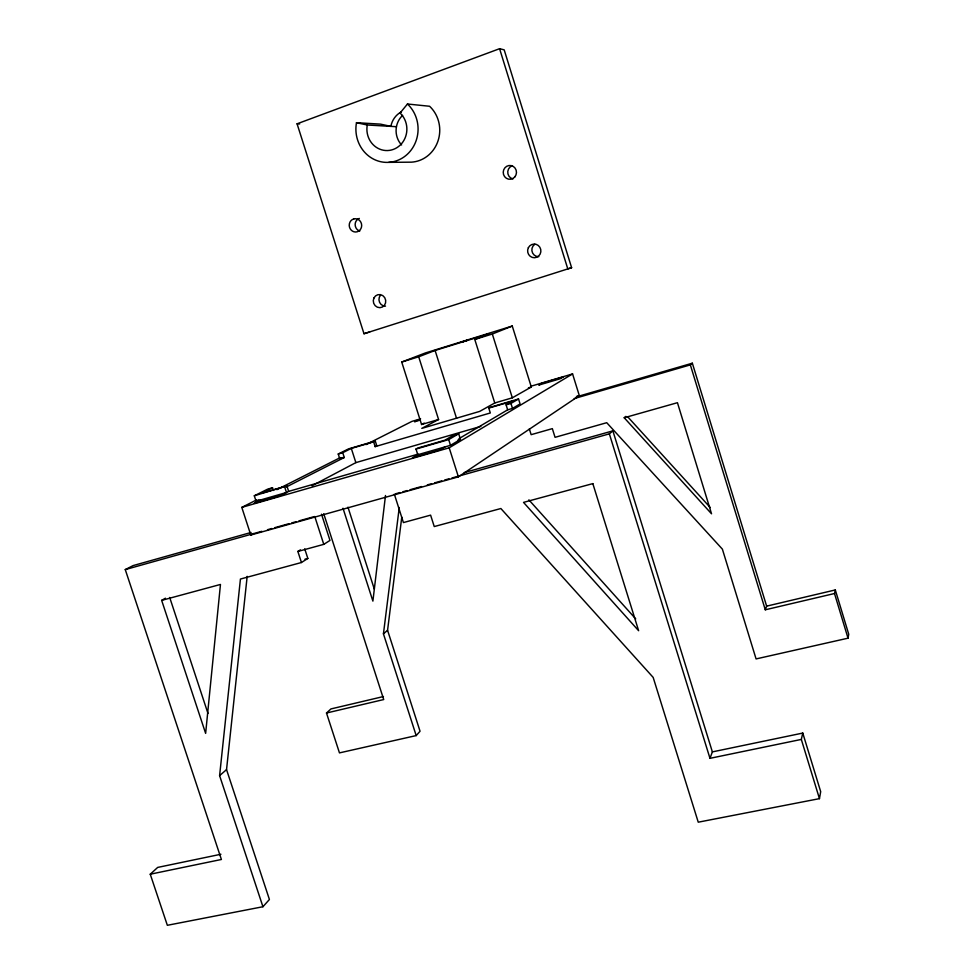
<?xml version="1.0" encoding="UTF-8"?>
<svg xmlns="http://www.w3.org/2000/svg" width="974" height="974" viewBox="0 0 974 974"><rect width="100%" height="100%" fill="white"/><g stroke="black" fill="none" stroke-linecap="round" stroke-linejoin="round"><path stroke-width="1.46" d="M220.915 854.259L157.678 867.42L150.252 874.214L167.345 925.3L262.931 906.733L219.6 775.633L240.432 579.043L301.441 562.522L307.833 558.431L304.728 548.837M262.931 906.733L269.421 899.489L226.54 769.618L247.177 576.352M385.497 495.51L372.896 601.104L342.994 508.233M383.439 696.544L330.965 708.926L326.497 713.017L339.463 752.89L416.19 735.589L383.439 633.843L399.255 507.515M416.19 735.589L420.05 731.267L387.567 630.275L401.775 517.182M394.336 494.147L403.419 522.575L430.605 515.136L434.246 526.557L500.867 508.525L653.164 677.405L698.248 822.19L819.451 798.643L820.692 791.667L802.771 733.069L712.371 751.891L709.973 758.332L801.322 739.424L802.771 733.069M529.332 428.901L531.147 434.672L552.343 428.633L555.058 437.326L606.729 422.704L722.379 549.141L756.08 658.923L848.025 638.177L848.731 634.244L835.315 589.94L766.635 606.145L765.284 609.797L834.499 593.519L835.315 589.94M407.473 104.011L400.058 113.033A21.416 19.991 -89.9 0 1 393.313 149.424A21.416 19.991 -89.9 0 1 367.271 125.001L356.472 122.687A33.323 31.095 -89.9 0 0 397.027 160.613A33.323 31.095 -89.9 0 0 407.473 104.011L429.595 106.263A31.923 29.926 -88.9 0 1 438.105 140.646A31.923 29.926 -88.9 0 1 411.491 162.159L388.784 162.354M219.6 775.633L226.54 769.618M383.439 633.843L387.567 630.275M451.899 478.003L609.359 433.856L612.877 430.861L712.371 751.891M574.185 398.585L690.347 364.885L692.344 363.192L766.635 606.145M624.212 417.761L677.441 402.7L711.531 513.797L624.212 417.761L625.868 416.373M256.649 499.881L241.796 507.381L250.805 535.03L458.401 476.846L579.323 395.639L572.578 373.931L530.599 386.337M301.441 562.522L297.861 551.442L323.782 544.356L329.979 540.424L321.517 514.187M297.861 551.442L300.43 549.86M241.796 507.381L449.197 447.809L572.578 373.931M417.809 454.724L450.512 445.325L460.459 439.396L458.681 433.783L453.3 435.341L444.923 440.187L417.797 448.04L415.995 449.051L417.809 454.724L412.367 457.865L439.834 449.964L445.021 446.896M458.924 438.677L507.661 409.823L512.507 408.41L520.079 403.906L518.545 398.987L490.105 407.339L488.778 408.082L490.312 412.976L375.16 446.628L373.639 441.867L375.27 441.039L376.792 445.788L375.16 446.628M415.995 449.051L448.697 439.591L458.681 433.783M507.661 409.823L506.09 404.831L510.936 403.419L518.545 398.987M506.09 404.831L512.519 401.118L488.778 408.082M161.66 600.374L220.465 584.449L205.636 733.373L161.66 600.374L165.446 598.206M494.755 402.98L512.324 397.818L531.317 386.995L512.263 326.047L425.309 352.978L401.726 362.036L421.572 424.506L438.58 419.514L418.698 356.788L435.098 350.457L489.557 333.595L474.776 339.439L494.755 402.98L479.683 411.405L421.791 428.39L438.58 419.514M250.805 535.03L253.459 533.557M312.057 485.746L355.863 462.626L480.815 426.405M421.572 424.506L424.226 423.118M418.138 454.115L288.657 491.383L279.855 495.936L254.275 503.29L261.129 499.808M150.252 874.214L221.402 859.482L125.269 569.595L133.146 565.577L251.085 532.461M284.688 487L286.478 492.503L256.089 501.257L254.311 495.778L286.88 485.892L288.657 491.383M286.368 486.963L344.272 457.5L342.738 452.703L351.31 448.417L373.639 441.867M418.577 419.709L414.571 421.754L420.342 420.038M276.896 489.642L340.364 457.561M366.017 444.594L411.929 421.389L420.61 418.832M256.089 501.257L258.731 499.918M375.27 441.039L348.558 448.88L338.234 454.018L339.78 458.815L342.349 457.512M273.377 490.446L272.501 487.755L261.604 493.197L286.88 485.892M254.311 495.778L267.546 489.192L272.501 487.755M359.333 218.444L358.14 218.98A6.587 6.161 81.7 0 0 355.388 226.358L356.021 227.953A6.587 6.161 81.7 0 0 359.808 231.021M474.776 339.439L492.32 334.021L512.263 326.047M297.07 123.808L499.589 48.7L504.191 49.857L571.616 267.704L363.996 333.729L297.07 123.808L299.651 123.954M363.996 333.729L369.718 331.964M401.726 362.036L418.698 356.788M571.616 267.704L567.781 268.873L499.589 48.7M528.419 387.847L531.317 386.995M338.234 454.018L342.738 452.703M339.78 458.815L344.272 457.5M576.401 396.491L579.323 395.639M577.132 396.637L692.344 363.192M457.768 440.175L460.459 439.396M464.269 472.597L612.877 430.861M125.269 569.595L261.811 531.305M267.533 529.71L271.795 528.505M274.644 527.713L288.864 523.72M291.737 522.916L296.059 521.711M298.933 520.895L313.324 516.865M395.761 493.745L400.046 492.552M402.907 491.748L407.193 490.543M410.054 489.739L421.498 486.537M427.282 484.906L431.628 483.688M434.514 482.885L441.758 480.852M444.643 480.036L448.99 478.818M304.959 559.21L307.833 558.431M326.497 713.017L383.719 699.551L323.745 513.748M367.271 125.001L396.455 126.693M356.472 122.687L380.469 124.136L390.866 126.364A20.527 19.237 -88.9 0 1 401.215 111.961M627.706 416.799L710.277 507.564M528.882 499.857L635.73 618.904M169.695 597.464L207.986 713.455M314.76 516.463L323.782 544.356M351.31 448.417L355.863 462.626M347.962 507.174L374.333 589.148M435.098 350.457L456.575 418.406M448.697 439.591L450.512 445.325M449.197 447.809L458.401 476.846M492.32 334.021L512.324 397.818M510.936 403.419L512.507 408.41M609.359 433.856L709.973 758.332M690.347 364.885L765.284 609.797M801.322 739.424L819.451 798.643M834.499 593.519L848.025 638.177M401.592 144.956A20.308 19.054 -88.6 0 1 402.579 115.395M385.509 306.165A6.538 6.148 75.2 0 1 380.481 295.207M538.732 256.686A6.769 6.575 84.8 0 1 534.86 244.218M512.908 178.912A6.842 6.562 -85.9 0 1 512.263 165.726M563.082 377.023L560.099 378.789L538.744 385.095L541.873 383.293L563.082 377.023M467.897 340.096L461.031 342.276L467.897 340.096M353.732 218.943L352.247 219.6A6.66 6.209 81.5 0 0 349.471 227.064L350.116 228.671A6.66 6.209 81.5 0 0 357.154 231.788L358.651 231.13A6.66 6.209 81.5 0 0 361.439 223.667L360.794 222.06A6.66 6.209 81.5 0 0 353.732 218.943M592.825 483.615L523.525 502.389L638.627 630.714L592.825 483.615M373.931 297.995A6.599 6.209 75 0 0 379.909 307.674A6.599 6.209 75 0 0 384.706 297.63A6.599 6.209 75 0 0 373.931 297.995M528.358 247.725A6.842 6.635 84.4 0 0 534.568 257.733A6.842 6.635 84.4 0 0 539.839 247.238A6.842 6.635 84.4 0 0 528.358 247.725M514.771 176.976A6.915 6.623 -86.3 0 0 511.228 165.604A6.915 6.623 -86.3 0 0 503.546 174.541A6.915 6.623 -86.3 0 0 514.771 176.976"/></g></svg>
